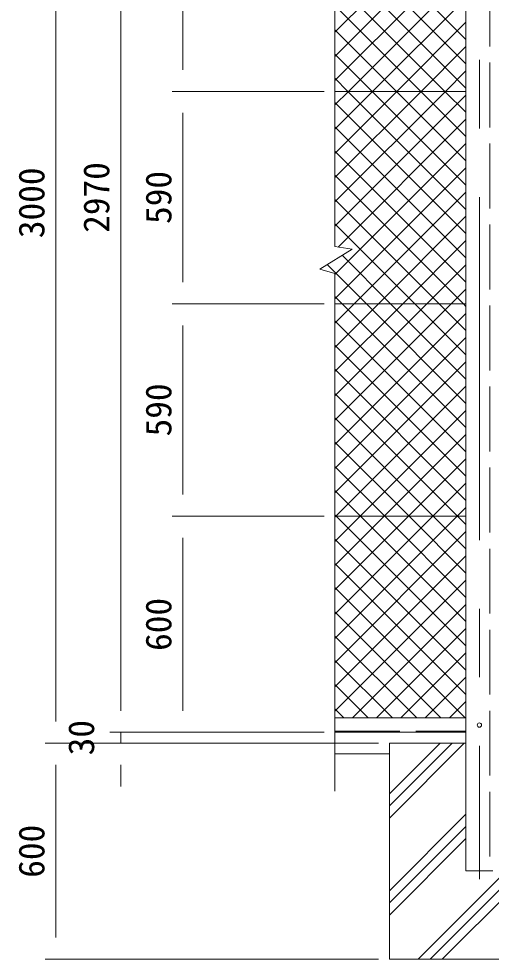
# Model space of a CAD drawing. Units: millimetres, scale not verified. Extents: x -6300 to 6300, y -4455 to 4455.
# Drawn here: x 133 to 1446, y -967 to 1645 of the extents above; entities that cross this region are included whole.
import ezdxf
from ezdxf.enums import TextEntityAlignment as Align

# ---------------------------------------------------------------- set-up
doc = ezdxf.new("R2010")
doc.units = ezdxf.units.MM
doc.header["$LTSCALE"] = 30
doc.linetypes.add('DASHED', pattern=[7.5, 6, -1.5])
doc.linetypes.add('USER1', pattern=[50.8, 31.75, -6.35, 6.35, -6.35])
for name, color, linetype, lineweight in [('0-2_D-BMK', 2, 'USER1', 13), ('0-3_D-STR3', 3, 'Continuous', 13), ('0-4_D-STR1', 1, 'Continuous', 18), ('0-5_D-STR-DIM', 7, 'Continuous', 9), ('0-7_KISO', 7, 'Continuous', 9), ('0-9_BUHIN', 3, 'Continuous', 18), ('0-A_D-DCR-HCH', 7, 'Continuous', 9)]:
    doc.layers.add(name, color=color, linetype=linetype, lineweight=lineweight)
doc.styles.add('ＭＳ ゴシック', font='')
doc.styles.get('ＭＳ ゴシック').set_extended_font_data('MS Gothic')

msp = doc.modelspace()

# ---------------------------------------------------------------- linework, layer by layer
at = {"layer": '0-2_D-BMK'}
msp.add_line((1412.87, 2673.7), (1412.87, -744.72), dxfattribs=at)
at = {"layer": '0-3_D-STR3'}
for p, q in [((1011.43, 1607.97), (1375.37, 1971.91)), ((1375.37, 1587.19), (1011.43, 1951.14)), ((1011.43, 1540.62), (1375.37, 1904.56)), ((1375.37, 1519.84), (1011.43, 1883.78)), ((1011.43, 1473.26), (1375.37, 1837.21)), ((1375.37, 1452.49), (1011.43, 1816.43)), ((1048.93, 1443.41), (1375.37, 1769.85)), ((1317.1, 1443.41), (1011.43, 1749.08)), ((1116.28, 1443.41), (1375.37, 1702.5)), ((1249.75, 1443.41), (1011.43, 1681.73)), ((1183.63, 1443.41), (1375.37, 1635.15)), ((1182.4, 1443.41), (1011.43, 1614.38)), ((1250.98, 1443.41), (1375.37, 1567.8)), ((1115.04, 1443.41), (1011.43, 1547.02)), ((1318.33, 1443.41), (1375.37, 1500.45)), ((1047.69, 1443.41), (1011.43, 1479.67)), ((1011.43, 1405.91), (1048.93, 1443.41)), ((1011.43, 1338.56), (1116.28, 1443.41)), ((1011.43, 1271.21), (1183.63, 1443.41)), ((1011.43, 1203.86), (1250.98, 1443.41)), ((1011.43, 1136.5), (1318.33, 1443.41)), ((1011.43, 1443.41), (1375.37, 1443.41)), ((1375.37, 1115.73), (1047.69, 1443.41)), ((1375.37, 1183.08), (1115.04, 1443.41)), ((1375.37, 1250.43), (1182.4, 1443.41)), ((1375.37, 1317.79), (1249.75, 1443.41)), ((1375.37, 1385.14), (1317.1, 1443.41)), ((1011.43, 1069.15), (1375.37, 1433.1)), ((1375.37, 1048.38), (1011.43, 1412.32)), ((1020.5, 1010.87), (1375.37, 1365.74)), ((1375.37, 981.03), (1011.43, 1344.97)), ((1011.43, 934.45), (1375.37, 1298.39)), ((1375.37, 913.67), (1011.43, 1277.62)), ((1011.43, 867.1), (1375.37, 1231.04)), ((1368.28, 853.41), (1011.43, 1210.27)), ((1065.09, 853.41), (1375.37, 1163.69)), ((1300.93, 853.41), (1011.43, 1142.91)), ((1233.58, 853.41), (1011.43, 1075.56)), ((1132.44, 853.41), (1375.37, 1096.34)), ((1199.8, 853.41), (1375.37, 1028.98)), ((1166.23, 853.41), (1031.37, 988.27)), ((1098.88, 853.41), (989.8, 962.48)), ((1267.15, 853.41), (1375.37, 961.63)), ((1334.5, 853.41), (1375.37, 894.28)), ((1011.43, 799.74), (1065.09, 853.41)), ((1011.43, 732.39), (1132.44, 853.41)), ((1011.43, 665.04), (1199.8, 853.41)), ((1011.43, 597.69), (1267.15, 853.41)), ((1011.43, 530.34), (1334.5, 853.41)), ((1011.43, 853.41), (1375.37, 853.41)), ((1375.37, 576.91), (1098.88, 853.41)), ((1375.37, 644.27), (1166.23, 853.41)), ((1375.37, 711.62), (1233.58, 853.41)), ((1375.37, 778.97), (1300.93, 853.41)), ((1375.37, 846.32), (1368.28, 853.41)), ((1011.43, 462.99), (1375.37, 826.93)), ((1375.37, 442.21), (1011.43, 806.15)), ((1011.43, 395.63), (1375.37, 759.58)), ((1375.37, 374.86), (1011.43, 738.8)), ((1011.43, 328.28), (1375.37, 692.22)), ((1375.37, 307.51), (1011.43, 671.45)), ((1352.12, 263.41), (1011.43, 604.1)), ((1284.77, 263.41), (1011.43, 536.75)), ((1148.61, 263.41), (1375.37, 490.17)), ((1217.41, 263.41), (1011.43, 469.39)), ((1215.96, 263.41), (1375.37, 422.82)), ((1150.06, 263.41), (1011.43, 402.04)), ((1283.32, 263.41), (1375.37, 355.46)), ((1082.71, 263.41), (1011.43, 334.69)), ((1350.67, 263.41), (1375.37, 288.11)), ((1015.36, 263.41), (1011.43, 267.34)), ((1011.43, 126.23), (1148.61, 263.41)), ((1011.43, 58.87), (1215.96, 263.41)), ((1011.43, -8.48), (1283.32, 263.41)), ((1011.43, -75.83), (1350.67, 263.41)), ((1011.43, 263.41), (1375.37, 263.41)), ((1375.37, -96.6), (1015.36, 263.41)), ((1375.37, -29.25), (1082.71, 263.41)), ((1375.37, 38.1), (1150.06, 263.41)), ((1375.37, 105.45), (1217.41, 263.41)), ((1375.37, 172.8), (1284.77, 263.41)), ((1375.37, 240.15), (1352.12, 263.41)), ((1011.43, -143.18), (1375.37, 220.76)), ((1375.37, -163.96), (1011.43, 199.99)), ((1011.43, -210.53), (1375.37, 153.41)), ((1375.37, -231.31), (1011.43, 132.63)), ((1011.43, -277.89), (1375.37, 86.06)), ((1373.3, -296.59), (1011.43, 65.28)), ((1060.08, -296.59), (1375.37, 18.71)), ((1305.95, -296.59), (1011.43, -2.07)), ((1127.43, -296.59), (1375.37, -48.65)), ((1238.6, -296.59), (1011.43, -69.42)), ((1194.78, -296.59), (1375.37, -116)), ((1171.25, -296.59), (1011.43, -136.77)), ((1103.89, -296.59), (1011.43, -204.13)), ((1262.13, -296.59), (1375.37, -183.35)), ((1329.48, -296.59), (1375.37, -250.7)), ((1036.54, -296.59), (1011.43, -271.48))]:
    msp.add_line(p, q, dxfattribs=at)
for points in [[(1375.37, 509.56), (1031.53, 853.41), (1011.43, 873.51)], [(1011.43, 260.93), (1013.91, 263.41), (1375.37, 624.87)], [(1011.43, 193.58), (1081.26, 263.41), (1375.37, 557.52)]]:
    msp.add_lwpolyline(points, dxfattribs=at)
at = {"layer": '0-4_D-STR1'}
for p, q in [((1375.37, 2648.41), (1375.37, -721.59)), ((1011.43, -296.59), (1375.37, -296.59)), ((1011.43, -336.59), (1375.37, -336.59)), ((1450.37, -721.59), (1375.37, -721.59))]:
    msp.add_line(p, q, dxfattribs=at)
at = {"layer": '0-4_D-STR1', "linetype": 'DASHED'}
for p, q in [((1441.37, 2648.41), (1441.37, -721.59)), ((1011.43, -333.59), (1375.37, -333.59))]:
    msp.add_line(p, q, dxfattribs=at)
at = {"layer": '0-5_D-STR-DIM'}
for p, q in [((1011.43, 1012.13), (1011.43, 2708.88)), ((236.29, 2573.41), (236.29, -306.59)), ((416.39, 2573.41), (416.39, -276.59)), ((589.02, 1973.41), (589.02, 1503.41)), ((981.43, 1443.41), (559.02, 1443.41)), ((981.43, 1443.41), (559.02, 1443.41)), ((589.02, 1383.41), (589.02, 913.41)), ((969.33, 949.78), (1059.12, 1005.49)), ((1011.43, 1012.13), (1059.12, 1005.49)), ((1011.43, 937.78), (969.33, 949.78)), ((1011.43, -500.38), (1011.43, 937.78)), ((981.43, 853.41), (559.02, 853.41)), ((981.43, 853.41), (559.02, 853.41)), ((589.02, 793.41), (589.02, 323.41)), ((981.43, 263.41), (559.02, 263.41)), ((981.43, 263.41), (559.02, 263.41)), ((589.02, 203.41), (589.02, -276.59)), ((416.39, -276.59), (416.39, -216.59)), ((981.43, -336.59), (386.39, -336.59)), ((981.43, -336.59), (386.39, -336.59)), ((416.39, -336.59), (416.39, -366.59)), ((981.43, -336.59), (559.02, -336.59)), ((1132.87, -366.59), (206.29, -366.59)), ((1132.87, -366.59), (206.29, -366.59)), ((1132.87, -366.59), (386.39, -366.59)), ((236.29, -906.59), (236.29, -426.59)), ((416.39, -426.59), (416.39, -486.59)), ((1132.87, -966.59), (206.29, -966.59))]:
    msp.add_line(p, q, dxfattribs=at)
at = {"layer": '0-7_KISO'}
for p, q in [((1162.87, -366.59), (1375.37, -366.59)), ((1162.87, -396.59), (1011.43, -396.59))]:
    msp.add_line(p, q, dxfattribs=at)
msp.add_lwpolyline([(1162.87, -366.59), (1162.87, -966.59), (1662.87, -966.59)], dxfattribs=at)
at = {"layer": '0-9_BUHIN'}
msp.add_circle((1412.87, -316.59), 6, dxfattribs=at)
at = {"layer": '0-A_D-DCR-HCH'}
for p, q in [((1162.87, -574.61), (1370.89, -366.59)), ((1162.87, -540.93), (1337.21, -366.59)), ((1162.87, -507.25), (1303.54, -366.59)), ((1242.35, -966.59), (1662.87, -546.07)), ((1162.87, -776.66), (1375.37, -564.16)), ((1162.87, -810.34), (1375.37, -597.84)), ((1276.03, -966.59), (1662.87, -579.75)), ((1309.7, -966.59), (1662.87, -613.42)), ((1162.87, -844.01), (1375.37, -631.51))]:
    msp.add_line(p, q, dxfattribs=at)

# ---------------------------------------------------------------- texts
at = {"layer": '0-5_D-STR-DIM', "style": 'ＭＳ ゴシック'}
for s, p in [('2970', (406.27, 1050.53)), ('3000', (226.17, 1035.72)), ('590', (578.9, 1075.1)), ('590', (578.9, 485.1)), ('600', (578.9, -110.47)), ('30', (364.27, -400.53)), ('600', (226.17, -740.47))]:
    msp.add_text(s, height=72.14, rotation=90, dxfattribs=at).set_placement(p, align=Align.BOTTOM_LEFT)

doc.saveas('drawing.dxf')
